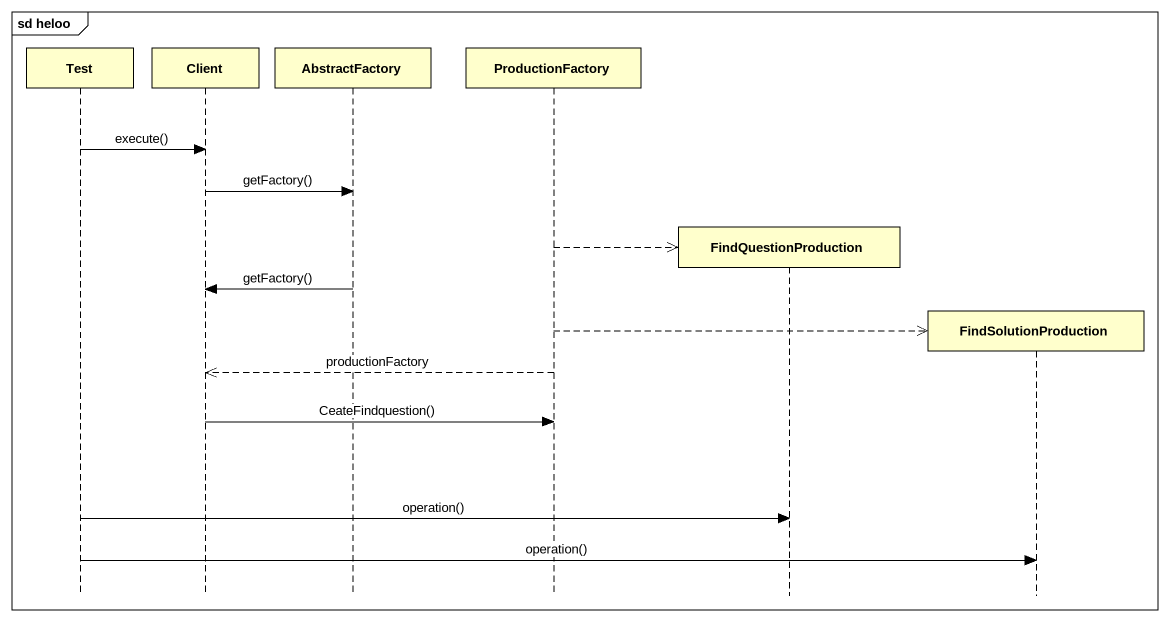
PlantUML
@startuml
mainframe sd heloo
hide footbox
participant Test
participant Client
participant AbstractFactory
participant ProductionFactory
participant FindQuestionProduction
participant FindSolutionProduction

Test -> Client : execute()
Client -> AbstractFactory : getFactory()
ProductionFactory -->> FindQuestionProduction **
AbstractFactory -> Client : getFactory()
ProductionFactory -->> FindSolutionProduction **
ProductionFactory -->> Client : productionFactory
Client -> ProductionFactory : CeateFindquestion()
Test -> FindQuestionProduction : operation()
Test -> FindSolutionProduction : operation()
@enduml
